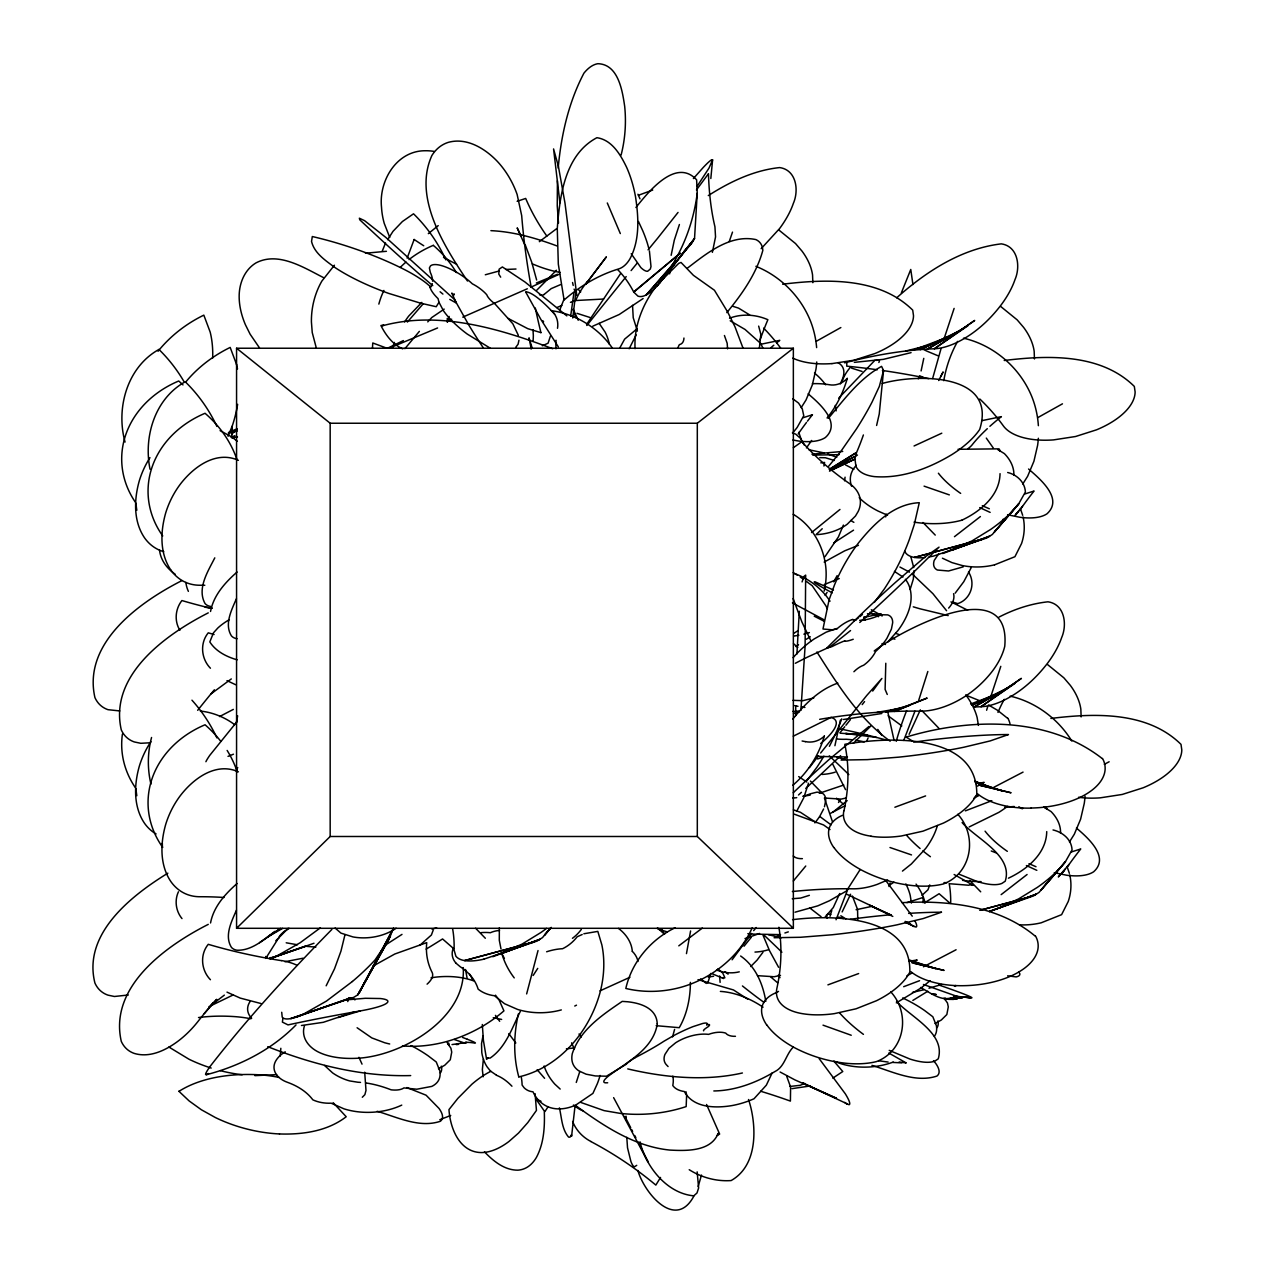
<?xml version="1.0" encoding="UTF-8"?>
<svg xmlns="http://www.w3.org/2000/svg" width="1274" height="1274" viewBox="0 0 1274 1274"><rect width="100%" height="100%" fill="white"/><g stroke="black" fill="none" stroke-linecap="round" stroke-linejoin="round"><path stroke-width="1.5" d="M499.344 927.822L499.297 940.292L501.001 948.971M795.677 715.606L795.74 705.748M632.541 305.314L633.226 317.736L637.398 331.097M678.532 258.288L691.432 243.637L694.537 238.493L697.244 193.091L696.623 179.825C675.984 157.419 648.657 191.594 635.917 207.487M846.844 362.947L846.732 366.164A605.07 400.944 25.6 0 1 877.308 369.763M690.397 982.381C690.365 998.004 687.084 1014.231 679.249 1027.688L656.174 1025.681M1000.042 473.657C999.692 495.777 980.216 511.559 961.743 520.254M1046.734 831.604C1046.368 853.723 1026.892 869.505 1008.419 878.2M955.564 985.471L955.532 986.299A79.275 4.188 45.5 0 1 954.29 985.917M1022.528 807.827L1022.496 808.672A79.275 4.188 45.5 0 1 1018.85 806.681M796.919 653.992L799.308 611.233M557.423 180.781L557.248 205.878L558.506 223.109M913.92 570.816L913.315 579.144L910.13 589.464M945.467 998.115L945.356 999.819L944.114 998.131L947.474 1003.004L948.286 1006.89L946.837 1014.534L941.295 1020.028L935.02 1023.516M657.32 1023.643C653.562 1049.139 627.079 1061.943 608.446 1076.068A62.187 7.517 -25.9 0 0 605.468 1082.82L607.682 1082.789M885.796 663.26L885.111 689.409L887.261 694.457M280.2 1056.098L280.837 1048.295M575.084 1105.529L571.596 1136.233L571.485 1134.752L569.972 1137.204L568.602 1137.125C561.754 1129.226 561.754 1117.696 559.397 1107.886M800.916 710.335L805.104 646.141L805.662 575.115L803.974 576.437L802.063 581.931M710.828 178.503L712.596 159.871L711.736 159.791A79.832 5.128 -52.7 0 0 703.232 167.483L693.375 178.567M483.372 1059.204L482.352 1069.634L483.149 1076.785M575.975 290.838L573.173 314.694A50.164 0.924 -82 0 1 572.743 317.99M828.323 418.382C844.168 399.463 859.52 378.426 881.576 366.371L883.551 370.543L879.251 413.986L876.608 425.468M558.171 168.104C561.165 135.315 568.523 102.446 583.938 73.144A80.358 32.63 -86.2 0 1 597.952 63.7C618.304 64.321 622.365 90.55 624.69 106.411C626.346 122.67 625.184 139.232 621.091 155.062M883.551 370.543L879.331 386.42L872.133 401.931A64.608 11.1 -57.2 0 1 856.494 428.86L841.079 451.092L828.641 466.252M697.244 193.091C692.849 228.237 678.055 262.954 654.024 289.15A71.296 21.913 -67.4 0 1 637.908 296.109L633.704 292.049L679.95 253.383M712.596 159.871L708.997 168.088L696.974 186.498M857.784 920.019L857.561 909.429L852.386 896.004M281.713 1012.273L282.207 1017.082A68.971 15.75 -39.5 0 0 286.363 1018.945A78.017 17.82 -39.5 0 0 302.718 1014.55L326.462 1001.077L352.42 981.474M570.641 316.27L573.889 293.004M844.566 480.824L845.076 477.177M840.378 720.129L834.916 745.704M923.777 358.36L921.102 370.941M671.143 255.31L674.312 240.133L679.408 224.511M690.588 930.96L686.463 953.621M823.928 466.013L824.596 462.446L820.822 462.844M885.701 516.91L886.258 514.059M151.558 737.487C147.497 752.663 147.306 768.859 150.953 784.147M347.77 1001.571L348.55 997.908M538.026 950.547L526.64 993.911M518.964 340.19L518.072 344.235L515.731 347.372M932.632 378.489L941.008 348.742M344.967 934.734L340.954 951.152L334.505 968.845L326.16 985.805M759.352 348.312L760.833 334.329L758.667 326.112M210.544 611.472C213.538 595.34 225.132 582.505 237.091 572.026M210.544 922.965C213.538 906.833 225.132 893.998 237.091 883.519M483.005 1035.762L481.524 1043.677L481.795 1052.627A23.824 14.81 77.6 0 0 487.018 1066.752L490.458 1071.052L496.446 1075.176M579.813 1071.482L576.262 1082.438M672.529 1036.94L674.599 1029.392M896.243 741.341L896.992 738.665A34.764 3.249 -70.3 0 1 904.19 716.975L906.61 710.605M393.507 928.236L357.867 994.771L390.497 935.928L359.204 992.749L393.507 928.236L388.506 940.085L357.867 994.771L353.933 997.239L290.743 1018.595L351.369 997.685L296.237 1017.114M843.388 525.079L838.403 536.927L824.915 556.786M927.838 671.494L918.57 700.748M889.061 886.545L890.08 883.025M407.139 258.16L414.146 239.48M698.152 1186.572L701.496 1175.042M824.469 806.729L825.727 800.375A28.856 13.441 -44.8 0 0 820.679 792.524L816.968 792.141L810.184 793.845A65.277 30.401 -44.8 0 1 803.241 796.298M712.373 252.363L715.542 236.884L714.937 226.788A380.002 156.511 -65.9 0 1 708.471 173.71L696.448 189.937M986.617 710.239L987.684 706.688M707.739 983.194L710.733 973.432M944.257 338.136L954.115 308.404M990.949 696.082L1000.791 666.35M808.48 783.207L803.751 797.811L796.76 811.14M178.44 891.784C174.347 900.495 175.876 911.213 181.991 918.586M729.269 241.487L732.502 232.107M824.358 736.022C818.848 755.036 807.875 772.538 792.731 785.341M772.171 1072.899L766.343 1085.161L754.017 1098.761A55.132 30.305 -20.7 0 1 731.929 1105.593C715.638 1108.316 693.311 1108.109 684.345 1091.531A30.56 16.785 -20.7 0 1 672.783 1085.496A67.315 36.994 -20.7 0 0 672.847 1076.164M839.741 893.504L833.292 907.534L825.074 917.121M447.19 321.94L449.133 316.43M847.974 888.822L836.047 919.764M914.939 711.179L903.744 740.433M901.355 292.893L910.767 269.467L912.932 284.548M629.149 348.757L636.188 334.887M433.208 930.131L431.392 935.02L419.656 945.451M929.781 884.92L927.966 889.793L922.01 895.319M392.456 347.611L394.43 342.419M430.102 287.494A27.725 9.666 33.6 0 0 438.065 298.626L438.973 302.272L436.234 306.716L420.484 303.148L388.459 293.323A98.544 28.331 18.3 0 1 334.234 267.03C325.204 260.246 314.36 253.144 311.541 241.471L312.305 236.534A126.811 36.452 18.3 0 1 403.699 269.18A80.835 23.235 18.3 0 1 426.71 283.481L430.803 286.984M382.2 251.281L385.528 243.031M920.338 709.857L909.11 734.302M850.586 894.237L842.146 911.929M866.798 741.022L868.088 737.949M840.299 383.952L842.815 378.219A98.624 30.64 -29.9 0 0 837.862 362.644M236.231 770.945L237.728 767.537M918.267 378.824L919.669 375.687M823.625 808.974L819.962 815.949A30.958 14.412 -44.8 0 1 814.819 822.845M236.423 598.716C231.613 609.896 224.144 624.164 231.39 635.822A70.404 24.142 -49.5 0 0 237.06 638.736M236.423 910.209C231.613 921.389 224.144 935.657 231.39 947.315A70.404 24.142 -49.5 0 0 237.06 950.229C254.131 950.802 266.903 935.896 280.774 928.555M520.397 1011.269C512.164 1027.704 505.921 1047.339 490.092 1058.105L487.05 1057.834L488.069 1058.009L486.588 1059.363L483.403 1040.364L482.32 1024.503M619.69 348.152L624.61 339.155L636.889 328.947M228.062 436.265L232.314 425.803A118.275 80.501 -53.7 0 0 237.633 404.304M575.848 299.963L578.093 295.297A60.929 39.335 -38 0 1 587.203 281.793M752.154 927.902C739.016 957.108 711.736 978.559 681.192 987.207A109.914 102.016 -32.4 0 1 625.821 988.465C631.761 962.013 650.839 939.448 675.109 927.759M940.658 376.69L943.126 371.944L938.667 380.528M282.892 1018.452L282.398 1022.114L288.035 1024.901A348.136 52.584 -7.4 0 1 360.351 1010.903A39.367 5.94 -7.4 0 0 387.153 1002.765A46.023 6.943 -7.4 0 0 380.321 998.529L365.32 998.29L345.827 999.915M971.314 567.456L963.781 581.708L955.166 593.174M214.796 557.853C208.012 571.278 196.753 588.556 205.034 603.542A70.404 24.142 -49.5 0 0 210.72 606.456M277.191 940.212L265.725 958.414M586.55 324.504L620.613 273.544M533.169 975.454L537.739 968.383M660.537 1177.447L655.839 1185.091A352.054 330.587 19.8 0 0 590.849 1141.536M388.506 940.085L375.034 959.959A66.598 15.208 -39.5 0 1 352.42 981.474M801.187 407.664L806.028 399.972L812.318 384.955L815.981 369.142A93.528 91.839 -87.4 0 0 816.745 361.975M1022.783 483.961L1027.64 476.269L1033.931 461.236L1037.593 445.422A93.528 91.839 -87.4 0 0 1038.358 438.256M1069.475 841.907L1074.316 834.215L1080.607 819.182L1084.27 803.368A93.528 91.839 -87.4 0 0 1085.034 796.202M387.662 239.687L392.997 231.342L402.409 221.517L413.524 213.809A120.95 95.263 57 0 1 445.852 259.896M544.906 1111.597L548.123 1106.676M656.97 285.28C643.115 303.212 633.751 325.746 635.073 348.646M838.515 802.493L840.378 799.69M938.556 553.951L934.192 560.496A47.775 16.769 -31.3 0 0 937.409 570.035L948.541 570.991L963.224 566.85M806.426 447.907L811.649 440.454M693.868 1196.095C675.347 1230.827 644.182 1192.783 637.86 1170.456M809.42 767.633L818.513 755.753M678.039 212.424L657.591 238.286A576.167 36.994 -52.7 0 0 648.052 249.863M872.706 691.049L881.895 678.437L866.766 695.461L820.647 752.998M751.564 933.396L732.104 959.784M862.211 704.602L864.552 701.576M407.377 322.067L423.095 303.913M659.582 283.194L694.537 238.493L656.779 286.379L692.976 241.073L683.899 251.535M753.682 930.641L756.135 927.52M726.801 312.64C742.041 294.087 756.374 273.862 762.823 250.421A78.797 29.127 -40.1 0 0 755.832 239.576C730.018 234.034 706.513 253.526 687.291 268.241M404.893 348.678L419.369 331.367M874.33 602.379L884.045 589.384A118.195 56.725 -62.1 0 0 909.397 539.348L914.286 524.506L919.287 502.704C893.504 503.899 873.757 523.948 858.533 542.867A92.381 44.335 -62.1 0 0 834.502 584.925L829.056 599.943L822.988 629.022L832.081 629.802L837.05 628.974M845.92 725.272L850.459 719.555M807.366 780.007L817.08 767.028A118.195 56.725 -62.1 0 0 823.88 756.167M840.044 732.63L844.742 726.737M751.198 937.393L744.016 946.232M793.352 881.003L805.757 866.017M1017.576 512.642L1015.33 515.078L1022.481 506.399M1069.157 864.345L1058.312 876.942L1061.815 873.168M827.065 417.952C836.588 406.374 843.197 392.615 847.353 378.267A19.874 17.342 -52.1 0 1 829.501 384.764A95.821 83.67 -52.1 0 0 812.382 383.697M792.81 719.046C804.881 704.092 819.278 689.505 837.83 683.119M237.346 721.195L209.812 755.291A79.736 4.889 -48.4 0 0 205.91 761.709M551.26 927.376L542.437 937.648L537.023 941.072L483.786 959.195M1015.33 515.078L1018.77 511.081M860.125 869.601L846.414 891.036L829.485 900.734L817.749 905.862L795.056 912.2M793.176 1047.228C785.899 1054.394 784.704 1066.784 774.958 1071.53C756.453 1082.597 735.608 1090.671 713.822 1090.958M1065.446 869.027L1062.006 873.024L1064.252 870.588M158.072 351.242C170.382 335.97 186.211 323.707 203.824 315.14L210.178 332.084A118.275 80.501 -53.7 0 1 212.662 358.058M185.622 382.152C197.661 367.438 213.14 355.749 230.18 347.42L236.534 364.364M550.909 927.711L544.492 935.164L550.83 927.854M676.112 260.517L646.268 294.915L675.953 261.218M288.147 928.348L277.127 939.464M1013.419 510.062L994.373 532.006L1018.786 503.692L1025.379 492.019C1024.949 482.161 1016.891 474.692 1007.67 472.495M1060.095 868.008L1041.065 889.953L1065.462 861.638L1072.055 849.965C1071.657 839.486 1062.659 832.161 1053.025 829.947M204.302 1013.563L216.723 999.326L211.006 1005.361L224.351 995.121M636.729 1165.328L634.484 1166.793A64.767 9.316 87.8 0 1 630.885 1161.394L627.525 1147.81L626.792 1137.332M838.69 398.141L874.919 360.271M659.454 282.525L678.755 263.336L681.033 262.46L693.422 275.327L714.427 290.249L727.629 311.939L734.971 326.733L742.885 347.786M427.761 321.876L431.79 317.513L444.196 309.104M334.425 265.215L321.892 281.044A65.117 51.677 -82.9 0 0 311.413 321.86L312.241 332.546L316.255 347.786M362.31 1097.264L364.874 1094.653L365.988 1090.433L364.698 1072.214M296.046 1024.901C271.776 1049.696 239.878 1065.972 206.499 1074.683L205.64 1074.587A79.736 4.889 -48.4 0 1 209.812 1066.784C247.395 1018.404 288.943 973.097 331.877 929.431M870.747 726.116L853.389 743.283M887.532 642.239L897.995 630.487A66.455 38.634 -36.8 0 0 910.066 606.01C912.168 596.933 911.356 586.773 905.368 579.272M236.566 928.3L330.173 836.492L697.308 836.492L793.352 928.3L793.352 348.232L236.566 348.232L236.566 928.3L793.352 928.3M428.319 233.652L438.224 225.625M761.151 248.685L779.608 228.524A65.786 31.659 -44.8 0 0 793.352 203.378C799.069 190.367 796.473 169.983 779.688 167.579C753.858 170.238 729.954 181.8 708.296 195.591M896.705 297.798C926.102 271.569 961.376 248.605 1001.3 243.86C1018.085 246.264 1020.681 266.664 1014.964 279.675A65.786 31.659 -44.8 0 1 1001.221 304.805C989.102 320.745 973.766 334.632 955.5 343.12A68.844 33.14 -44.8 0 1 934.304 348.773A629.229 302.846 -44.8 0 0 844.598 362.851M231.629 434.259L237.107 429.179M954.465 536.688L980.407 516.559M1001.141 894.635L1027.083 874.505M421.805 302.4L408.667 316.111A65.595 45.657 -64.8 0 0 404.591 321.972M798.511 794.992L801.442 792.332M832.655 812.366L847.162 800.629M859.775 622.46L869.871 613.351A120.425 6.609 -43.5 0 0 916.914 569L939.034 547.151L924.144 557.646L895.574 582.282A93.91 5.16 -43.5 0 0 860.237 615.103L826.683 648.148L831.811 646.666A28.617 2.452 -28.7 0 1 844.71 640.886M811.554 532.548L839.964 509.457M850.554 630.55L830.345 646.682L808.273 656.731A53.986 4.618 -28.7 0 0 795.358 663.276M678.787 945.849L702.308 928.093M539.332 241.678L556.738 228.619M820.695 743.538L823.338 741.293A140.984 25.814 -25 0 0 831.094 717.405L793.304 736.165M859.759 616.743L862.466 614.466M633.704 292.049L680.348 253.176M750.689 966.552L757.218 959.959A345.206 305.537 51.8 0 1 762.951 952.315M320.379 927.822L300.107 942.776L276.378 956.233A78.017 17.82 -39.5 0 1 269.881 958.796L313.993 943.254M275.805 940.722L278.767 938.349A31.388 6.227 -27.2 0 1 284.15 931.485M930.1 980.757L921.006 988.003L896.323 1002.877M236.566 348.232L330.173 423.239L697.308 423.239L793.352 348.232M643.115 298.53L619.228 314.503L592.776 326.176M211.006 693.868L231.295 678.931M902.454 871.097L911.42 863.915L925.72 848.404A66.455 38.634 -36.8 0 0 937.393 825.504M874.203 650.982C900.718 630.63 1011.349 571.357 1004.756 646.284A66.455 38.634 -36.8 0 1 992.669 670.761C980.343 686.925 963.542 699.745 944.384 706.688A67.777 39.398 -36.8 0 1 919.828 711.163A619.228 359.985 -36.8 0 0 819.66 719.316M854.313 620.804L858.405 617.89M793.368 447.7L801.903 441.696A365.144 252.921 -6.9 0 0 849.678 483.69A40.434 28.012 -6.9 0 1 858.214 511.4L855.491 516.002L847.274 524.187A43.22 29.939 -6.9 0 1 816.284 534.65M868.932 726.483L828.61 759.925A93.91 5.16 -43.5 0 0 793.272 792.731M158.884 349.474C127.034 367.215 115.727 408.365 125.059 442.078M544.046 294.501L551.196 288.625L560.656 284.564M824.167 562.073L844.694 550.83L858.437 545.304M373.027 966.09L394.813 954.003L426.742 942.617A385.114 140.108 -15.4 0 0 432.045 972.269A41.771 15.192 -15.4 0 1 427.093 984.149M259.514 942.664L267.365 937.107A558.538 191.546 -49.5 0 1 274.738 931.405M832.814 1078.122L842.783 1071.53L833.849 1061.099L840.569 1063.599A56.327 36.771 -2.7 0 0 893.281 1062.038M280.551 928.475L267.365 937.107L282.589 928.396M833.61 543.011L853.548 530.159M383.713 946.168L401.995 934.383M956.217 333.119L974.706 320.427L934.304 348.773L968.049 325.65L927.281 349.108L960.66 330.332L920.162 349.602L949.783 336.527M1002.893 691.065L1021.398 678.373L980.98 706.72A629.229 302.846 -44.8 0 0 973.957 707.07L1014.725 683.597L980.98 706.72A68.844 33.14 -44.8 0 0 1002.176 701.082C1020.442 692.578 1035.778 678.692 1047.897 662.751A65.786 31.659 -44.8 0 0 1061.64 637.621C1067.357 624.61 1064.761 604.21 1047.976 601.806C1030.857 603.653 1014.279 609.195 999.007 617.094M927.806 991.236L912.837 1000.44M829.438 469.453L856.144 452.732L829.31 469.246M793.782 633.337L798.32 630.487M830.664 813.258L845.379 805.566M206.499 1074.683L208.49 1073.504M816.22 341.321L840.856 327.545M1037.816 417.601L1062.468 403.826M167.85 873.168C130.999 895.829 82.539 933.985 94.913 983.002A78.558 40.657 -50 0 0 108.019 995.153L114.405 996.491L128.308 994.994M973.957 707.054L1007.336 688.279L972.126 705.032M914.063 445.98L941.789 433.192M973.798 798.272L978.687 795.549M906.833 975.916L911.722 973.177M438.447 1068.727L444.722 1065.255L450.279 1059.745L451.729 1052.101L450.916 1048.215L447.54 1043.358L448.782 1045.03L448.91 1043.342L447.158 1042.514M829.836 470.154L857.482 455.041M830.218 469.565L854.137 456.745M993.768 787.348L1023.054 772.108M923.443 966.791L956.089 949.751M1104.303 764.32L1109.144 761.772M219.574 716.561L233.333 709.395M233.333 994.867L208.904 1006.683M387.328 348.312L403.396 340.572M574.749 1006.03L576.485 1005.17M638.513 195.24L652.718 190.049M559.652 274.037L530.86 287.191M829.485 471.157L854.663 459.197M831.635 469.979L854.727 459.15M887.675 879.968L877.42 884.315A67.777 39.398 -36.8 0 1 852.879 888.806A619.228 359.985 -36.8 0 0 792.38 891.529M599.958 990.885L629.961 977.254M542.326 345.795L548.107 343.184A539.125 187.979 -50 0 1 550.432 336.065M582.186 934.511L577.186 936.772A28.776 19.428 -45.2 0 1 562.582 948.716A66.566 44.94 -45.2 0 0 546.626 951.774M991.825 800.693L965.374 810.853M527.325 288.768L462.765 317.146M843.77 785.023L819.293 793.272M972.078 705.239L999.947 692.945L970.629 704.028M181.927 580.594C139.439 602.172 82.523 642.956 94.913 697.547A78.558 40.657 -50 0 0 108.019 709.682L119.772 710.94M208.267 612.874C165.795 634.452 108.863 675.236 121.269 729.827A78.558 40.657 -50 0 0 134.375 741.962L140.761 743.299L150.571 742.758M208.267 924.367C165.795 945.945 108.863 986.729 121.269 1041.32A78.558 40.657 -50 0 0 134.375 1053.455C149.806 1058.009 165.477 1050.429 177.691 1041.431A59.352 30.719 -50 0 0 197.693 1021.828A537.039 277.923 -50 0 1 213.252 1002.638M446.76 321.335L451.681 319.201M975.199 796.664L978.448 795.247M952.219 550.161L989.611 536.195L942.696 553.553L971.839 541.004L990.646 529.443A67.745 24.031 -30.6 0 0 1018.786 503.692L992.319 534.475L986.904 537.915L933.667 556.037A67.984 24.11 -30.6 0 1 929.272 556.913M502.322 953.334L539.73 939.352L492.799 956.71L521.958 944.161L540.765 932.6A67.745 24.031 -30.6 0 0 546.53 928.396M998.896 908.107L1018.515 898.95L1037.339 887.389A67.745 24.031 -30.6 0 0 1065.462 861.638L1039.011 892.421L1033.58 895.861L989.372 911.499L1036.303 894.141L989.372 911.499M894.874 807.238L925.609 795.916M827.909 984.866L858.644 973.559M437.587 327.959L390.401 347.691M556.834 307.56L561.834 305.457M536.338 283.003L557.534 274.26M969.196 826.937L998.864 812.35A68.398 30.226 -24.8 0 0 1007.447 806.426M804.786 1083.457L800.152 1085.321L789.721 1086.467M824.262 584.543L839.232 578.571M228.014 756.358L233.445 754.208M919.573 980.693L903.68 986.697M941.502 912.2L923.252 918.538L896.896 924.86A99.468 13.616 -7.6 0 1 831.938 934.782L800.406 937.282L774.13 937.728L780.5 934.622L753.587 934.129A56.008 9.714 7 0 1 747.854 933.651M439.801 1119.703L450.725 1115.483M912.964 350.239L949.608 336.384M906.913 902.613L923.316 897.39A385.114 140.108 -15.4 0 0 923.013 902.645M729.524 318.229C741.834 313.484 755.864 314.455 767.872 319.694A320.093 235.419 -84.5 0 0 760.084 339.824M813.799 697.945L802.923 700.668L793.001 700.35M570.449 302.336L575.657 300.521L603.589 299.04M354.076 1012.002L323.325 1022.305L301.46 1025.506M817.605 758.986L820.504 757.966A25.48 1.083 -20 0 0 823.498 756.915M269.897 958.382L306.652 945.706M269.961 958.398L307.145 945.849M517.133 201.308L525.684 198.441A341.336 234.543 1.8 0 0 546.849 236.088M893.138 710.653L900.463 708.28L876.99 712.373M902.295 707.691L927.154 698.056L894.348 711.449L909.636 705.318L885.701 711.832L900.463 708.28M784.895 932.982L788.319 931.883M803.114 417.713L812.462 414.735A371.323 130.394 -31.3 0 0 807.445 421.184M1024.726 494.009L1034.058 491.016A371.323 130.394 -31.3 0 0 1019.821 510.205M994.548 564.844L1014.932 556.706L1021.557 543.52A52.027 48.762 -34 0 0 1023.102 517.021M1071.402 851.956L1080.75 848.962A371.323 130.394 -31.3 0 0 1067.373 866.877M809.372 895.335L800.725 898.059L792.269 898.727M742.408 1072.979C705.063 1081.451 664.821 1077.629 627.748 1068.902M518.868 1076.896C560.13 1067.246 590.579 1030.348 600.627 990.296A91.585 68.493 -66.5 0 0 601.854 944.894L597.824 931.39L583.858 933.762M911.069 352.643L883.312 359.364L854.344 362.357M485.298 274.77L499.376 270.932M338.088 1017.544L360.351 1010.903M928.985 988.226L941.534 984.499M530.35 942.935L533.679 942.012L464.612 960.58L528.471 943.445M970.135 542.453L914.493 557.423L931.405 552.884M973.973 541.418L983.576 538.838L935.164 551.881M980.359 910.209L1030.252 896.785M979.961 910.321L1026.908 897.724M810.503 1085.926L792.03 1088.649M905.671 351.035L927.934 345.445M431.966 929.08L436.695 927.918M881.847 713.488L843.34 719.507M912.423 992.398L923.602 989.818M760.084 344.41L779.768 340.349A379.254 96.06 -16.6 0 0 776.742 342.786M981.681 420.691L1001.38 416.646A379.254 96.06 -16.6 0 0 989.898 426.296M505.889 269.467L515.986 269.021M882.213 383.49C916.117 373.76 997.845 372.645 979.674 429.497A68.398 30.226 -24.8 0 1 952.188 454.404C929.033 468.402 902.072 478.69 874.633 476.635A66.551 29.398 -24.8 0 1 855.937 466.38L854.886 458.433L856.638 452.334A571.166 252.395 -24.8 0 0 863.39 434.96M452.031 1044.569L466.204 1042.498L460.885 1043.263M957.745 997.829L963.383 997.208L948.604 999.342L952.92 999.389L962.778 997.271L946.455 999.071L953.987 998.243M845.872 798.081L841.079 799.101L824.421 798.018L832.527 821.937M856.096 909.732L872.244 906.276M780.5 975.39L774.13 976.744L757.457 975.661M863.899 617.428L881.098 613.702A18.903 4.204 0 0 1 867.498 613.686M810.232 795.072L806.617 795.724A73.828 36.755 -16.5 0 1 803.018 796.186M792.539 919.669C832.384 914.748 911.308 915.003 909.827 972.126A69.401 34.557 -16.5 0 1 876.464 1000.727L856.032 1008.801L834.327 1013.642A73.828 36.755 -16.5 0 1 804.005 1013.913A64.863 32.296 -16.5 0 1 776.853 988.497A574.096 285.87 -16.5 0 0 778.876 927.249M365.463 253.223L386.436 251.297M976.043 783.59L984.165 782.379A372.852 76.504 -16.1 0 0 977.429 786.138M909.079 961.233L917.2 960.007A372.852 76.504 -16.1 0 0 913.124 962.268M461.268 1043.231L466.825 1042.419M708.137 976.951L713.583 976.282M276.633 1074.635L254.911 1075.638M782.618 284.213C826.237 278.895 879.076 276.936 912.71 310.139L913.506 315.649A70.054 34.844 -12.2 0 1 874.888 353.551L853.946 360.224L831.938 363.616M1004.231 360.494C1047.849 355.175 1100.688 353.232 1134.322 386.42L1135.118 391.93A70.054 34.844 -12.2 0 1 1096.5 429.832L1075.559 436.504L1053.55 439.896A65.388 32.519 -12.2 0 1 1003.323 425.85A588.094 292.51 -12.2 0 0 979.786 398.985M1050.907 718.44C1094.525 713.122 1147.364 711.179 1180.998 744.366L1181.794 749.876A70.054 34.844 -12.2 0 1 1143.176 787.778L1122.235 794.45L1100.226 797.842A65.388 32.519 -12.2 0 1 1078.584 797.269M456.347 1044.616L458.513 1044.377M946.455 999.071L954.306 998.227M958.239 997.797L964.115 997.176L958.175 997.653M952.92 999.389L957.236 998.927M814.293 453.974L842.719 451.426M920.529 987.493C930.291 992.637 940.371 1001.221 952.235 998.147M958.048 449.292L999.055 448.846L1000.313 451.028L998.099 449.738L1004.39 453.624A48.396 33.618 7.7 0 1 1013.881 475.282M1004.724 807.238L1014.247 806.49M944.305 998.784L951.821 998.195M957.459 997.765L964.975 997.176M902.103 902.677C947.983 900.161 998.8 905.639 1035.284 936.183M1043.82 806.888L1045.731 806.792L1047.005 808.974L1044.776 807.684L1051.066 811.57A48.396 33.618 7.7 0 1 1060.557 833.228M270.088 957.698L273.607 957.522M812.701 455.105L833.228 454.77A101.187 5.606 -2.3 0 0 839.136 454.627M279.484 1133.956C302.655 1134.736 327.37 1131.248 346.209 1116.741L333.119 1102.631M410.69 1075.574C361.306 1076.896 313.229 1064.618 267.763 1046.687M819.803 457.637L825.425 457.748L834.311 460.471M968.766 885.239L950.388 883.79M901.801 1062.882L892.74 1062.42M490.904 230.658C513.693 231.677 535.908 238.111 557.184 246.009M720.367 991.395C735.544 992.366 750.561 998.768 763.062 1007.161M840.187 733.203L867.068 735.018L845.602 733.474L876.56 737.439M306.795 946.407L315.872 947.076M953.764 996.125L969.514 997.606M953.478 996.141L970.931 997.813A381.754 14.747 18.6 0 0 961.472 997.956L923.459 984.484M1007.638 975.82L1016.142 976.903A60.372 10.335 15.8 0 0 1019.805 973.718L1018.977 972.078M200.352 711.051C212.71 712.341 224.765 717.246 234.687 724.667M878.726 1060.796L888.121 1062.054M286.204 942.792L297.431 944.767M792.89 440.008L798.384 440.995A75.851 30.831 28.4 0 0 825.409 437.492C841.764 422.888 819.389 403.396 808.146 393.825M836.891 757.361L844.805 759.193M768.413 934.702L781.217 937.791M948.19 615.597L920.306 608.876A68.286 11.705 15.8 0 1 913.251 606.822M493.261 1017.719L501.653 1019.439M577.011 313.324L590.021 317.497M808.958 449.77L824.007 452.907M260.915 1003.514L240.197 998.083L226.995 992.128M905.209 922.376L915.926 927.058A79.657 7.803 49 0 0 914.828 920.672M836.477 1098.268L802.827 1083.011L848.962 1104.701A79.657 7.803 49 0 0 845.299 1093.793L819.246 1058.742M862.084 371.451L851.621 368.154M978.623 784.975L1011.078 792.794L980.216 785.453M911.658 962.618L944.114 970.422L913.251 963.096M1007.591 514.76L1019.996 517.292A75.851 30.831 28.4 0 0 1047.021 513.788C1063.758 498.58 1039.887 478.897 1028.564 469.007M1054.267 872.706L1066.672 875.238A75.851 30.831 28.4 0 0 1093.697 871.735C1110.052 857.131 1087.678 837.639 1076.434 828.068M698.009 979.642L733.474 989.946L747.631 999.119M794.259 814.166L823.609 824.979L830.027 829.533M827.702 453.958L836.779 457.255M716.514 970.135L722.82 971.966A41.166 36.436 51.8 0 0 739.27 971.839M924.08 486.142L949.337 494.885M889.985 847.513L911.515 854.918M823.02 1025.156L851.239 1035.252M963.51 338.183C994.341 345.286 1020.649 368.25 1032.227 397.663A93.528 91.839 -87.4 0 1 1038.374 425.675M1010.186 696.13C1035.714 702.054 1058.153 718.775 1071.816 741.054M658.005 929.112L667.337 931.883M540.956 332.641L527.786 328.676L507.96 318.341M952.841 602.108L957.793 603.637C970.82 599.194 975.98 583.444 968.495 571.994M977.269 782.3L992.478 787.842M994.166 788.367L1002.638 790.995L974.913 781.886M918.729 963.383L935.689 968.638L909.795 960.134M237.139 659.836C226.549 656.779 215.927 651.46 209.812 641.937L213.491 632.796L217.806 628.034A70.341 26.324 -12.5 0 1 229.32 619.642M733.139 306.397L738.554 308.117L749.669 314.901M238.381 460.328C215.991 450.311 193.584 466.921 180.398 484.072A65.595 45.657 -64.8 0 0 165.747 512.769C160.365 531.465 159.537 553.537 170.955 570.211M238.381 771.821C215.991 761.804 193.584 778.414 180.398 795.565A65.595 45.657 -64.8 0 0 165.747 824.262C160.365 842.958 159.537 865.03 170.955 881.704A69.226 48.189 -64.8 0 0 199.97 896.737A625.2 435.198 -64.8 0 1 224.033 897.485M966.95 695.572L982.047 701.687M387.089 348.296L372.772 342.977L372.454 348.2M454.229 1039.488L464.914 1043.167A381.754 14.747 18.6 0 1 474.358 1043.024A41.039 1.593 18.6 0 0 467.351 1039.265M895.558 633.321L898.982 634.516M793.431 809.85L800.438 812.302L816.124 822.558M406.852 1087.55L426.073 1095.194L439.036 1108.46A111.204 23.728 25.4 0 1 440.31 1121.295C419.449 1128.334 397.185 1117.171 377.2 1111.294M871.942 1065.382C892.485 1071.577 915.353 1083.171 936.884 1076.084A111.204 23.728 25.4 0 0 935.61 1063.249L933.476 1060.732M792.396 432.873L795.709 434.131L800.773 438.622L804.165 444.96M991.252 850.984L996.013 852.832M794.61 573.571C808.926 578.762 821.682 588.365 830.027 601.201M552.661 348.726C499.344 328.549 438.829 310.394 382.343 325.81L383.697 325.061L380.894 325.523C385.783 335.11 392.583 344.394 402.711 348.869M950.961 601.885L967.651 610.182M235.626 684.711L226.995 680.635M989.325 508.772L982.302 505.714M1036.001 866.718L1028.994 863.661M712.644 973.973L723.536 978.496L722.199 977.715L724.874 977.811L722.788 973.113L717.883 968.893M938.062 355.796L928.826 351.942A20.288 4.363 12.6 0 1 922.201 348.28M845.395 464.819L853.867 469.262M974.785 781.01L985.694 785.74M541.02 1101.277L535.988 1099.064L544.285 1111.008C544.858 1126.757 543.998 1143.288 536.386 1157.461A113.545 47.791 71.2 0 1 517.77 1170.169C504.313 1170.201 493.325 1161.028 484.47 1151.839M887.532 515.237L878.168 511.097A70.181 37.472 8.1 0 1 859.233 497.64M959.418 874.346L976.951 881.433A77.045 24.588 34.9 0 0 1001.969 883.376L1005.218 881.21C1013.578 855.475 975.98 838.658 962.109 822.574M890.685 915.035L847.035 894.364M910.528 923.841L905.113 921.436L914.063 926.628M836.349 1098.268L794.865 1079.874L780.086 1072.007M979.722 507.609L990.153 512.387M1026.398 865.556L1036.829 870.333M580.801 1102.44L604.115 1110.625L620.135 1113.365A99.818 62.442 -4.1 0 0 686.16 1106.58L686.622 1095.385A86.759 54.272 -4.1 0 0 685.953 1091.707M891.036 915.003L869.776 905.384L892.803 916.42M942.426 558.203L951.933 562.598L962.157 565.513A74.29 69.656 -34 0 0 994.548 564.844M920.592 376.196L923.73 377.677M755.896 266.314C780.675 276.267 800.757 296.571 810.614 321.382A93.528 91.839 -87.4 0 1 816.634 347.595M730.209 320.793L745.051 329.456L760.642 343.407A51.629 28.697 54.2 0 1 762.935 348.328M490.06 348.073L467.287 334.091A53.667 18.696 33.6 0 1 443.4 310.649L438.973 302.272M833.435 590.005L815.185 581.884A97.907 3.281 25.8 0 0 825.839 589.368L832.272 592.872M889.22 1050.365L910.002 1059.076A77.045 24.588 34.9 0 0 935.005 1061.019L938.253 1058.853C945.865 1033.246 910.958 1017.369 896.53 1001.364M869.919 612.205L878.471 616.712M814.229 616.202L824.294 621.314M899.89 567.026L909.493 572.137M792.428 602.873L823.577 619.546M220.099 430.644L232.011 437.062L237.362 441.345M954.13 874.505L973.24 885.334A371.705 70.484 25.9 0 0 969.61 884.793M888.806 1053.041L906.276 1062.978A371.705 70.484 25.9 0 0 899.126 1061.959M894.444 571.421L902.963 577.026M871.305 609.752L877.515 613.24A113.386 3.79 25.8 0 1 882.149 615.995M793.208 514.314C812.637 525.7 824.517 547.549 826.014 569.749A65.452 58.556 -85.5 0 1 824.182 591.12M888.137 715.845L901.817 725.893M988.528 705L997.574 710.335L1007.559 718.281M689.218 1169.707C701.608 1177.574 716.434 1181.571 731.117 1180.568C755.928 1166.618 756.692 1132.777 750.991 1108.173A64.608 37.965 72.7 0 0 748.523 1099.51M323.644 277.684C303.69 267.572 278.353 251.233 256.026 262.874C244.512 269.801 239.114 283.433 239.162 296.444A64.958 42.806 53.3 0 0 245.404 324.711L250.118 334.186L259.45 347.818M793.176 572.615L797.285 575.115M798.687 776.599L806.856 782.077M352.229 998.099L354.984 999.883M800.263 577.058L803.464 579.272M449.786 299.39L456.347 303.069L451.824 293.084A69.035 3.711 56.8 0 0 454.213 293.896M168.901 1047.037L188.95 1059.204A98.958 57.378 14.4 0 0 211.197 1068.058M1000.711 306.493L1017.162 319.854L1023.627 327.402A67.156 44.494 25.6 0 1 1034.169 351.258L1034.456 358.965M779.099 230.212L795.549 243.573L802.015 251.121A67.156 44.494 25.6 0 1 812.557 274.977L812.844 282.685M1047.387 664.439L1063.838 677.8L1070.303 685.348A67.156 44.494 25.6 0 1 1080.846 709.204L1081.132 716.912M809.898 908.028L821.093 916.707M573.427 1105.02L576.549 1107.297A51.884 14.205 56.8 0 0 583.301 1110.912M780.007 977.652L778.43 975.151M575.609 1105.498C603.669 1125.993 634.372 1146.52 669.806 1150.072C686.224 1150.932 710.892 1151.712 718.154 1133.398L717.31 1135.437L719.635 1134.067L706.544 1104.478M792.667 398.698L798.543 403.078L802.27 408.795L803.767 415.738L797.174 427.411A67.745 24.031 -30.6 0 1 792.985 432.491M806.49 581.454L812.239 585.785L825.807 605.707A115.663 15.017 44.2 0 1 827.256 608.813M700.525 978.878L706.322 983.448M844.742 1102.408L847.099 1104.255M1102.233 758.556C1047.515 715.908 969.689 718.01 906.117 737.089A580.944 300.919 -3 0 1 912.773 741.261M440.103 291.794L442.906 294.071M912.343 574.08L932.934 593.7L946.566 610.724M793.527 643.72L797.842 647.319M432.746 285.647L428.94 282.398A120.393 6.083 42.8 0 1 359.762 219.781L359.364 218.204L364.539 220.641L385.799 237.394L454.484 299.501L468.88 325.188A51.454 2.771 56.8 0 0 480.298 343.295L483.403 348.041M335.11 928.045L340.954 933.125L352.994 936.931A43.22 29.939 -6.9 0 0 396.134 928.236M566.834 315.888L525.047 282.048L502.386 266.951L499.105 269.18L498.803 274.149L500.682 277.159M657.48 927.87L664.471 934.288M560.178 1089.063L554.827 1084.142A106.793 66.805 -4.1 0 1 544.125 1065.988M357.102 1027.752L371.801 1037.912L384.525 1042.689A106.459 74.274 -25.4 0 0 389.701 1043.979M178.854 1091.229L189.125 1100.927L201.388 1109.765L215.306 1117.505A98.958 57.378 14.4 0 0 279.484 1133.956M810.391 781.058L822.256 793.288M740.64 956.01C755.625 966.456 762.951 983.974 765.801 1001.38M456.156 963.319L460.201 966.727A61.168 44.017 -3.7 0 1 478.116 989.102A29.413 21.164 -3.7 0 0 494.439 995.742L504.584 1003.737L517.562 1009.422A58.811 42.313 -3.7 0 0 561.324 1009.916M890.16 741.197C858.596 718.44 837.575 684.425 816.921 651.985M935.243 535.096L922.997 522.499M980.709 891.816L969.673 880.445M485.346 938.269L475.616 928.268M537.15 1069.698L544.587 1078.298M324.552 1065.494L332.625 1072.915A25.257 11.148 25.8 0 0 349.697 1080.925L357.994 1082.247A61.646 27.232 25.8 0 1 360.51 1082.406M467.494 281.044C444.546 246.758 412.744 197.422 431.934 155.428A78.574 47.058 63.1 0 1 448.209 142.385C466.603 137.21 484.821 148.357 497.163 161.209A58.54 35.067 63.1 0 1 517.133 194.492L521.687 215.625A557.455 333.884 63.1 0 0 531.099 286.714M950.245 903.425L939.113 893.727A568.937 291.125 -14.9 0 1 924.367 902.884M453.671 948.652L442.556 938.954A568.937 291.125 -14.9 0 1 426.137 949.114M599.146 323.341L605.166 332.164A39.51 30.003 84.6 0 1 609.386 344.267M886.194 881.098L912.248 916.165M515.811 1042.976L508.788 1033.644M612.268 347.977C598.318 327.752 575.689 313.977 551.371 310.665A17.645 15.654 -87.1 0 1 557.502 328.294M495.475 995.169L499.105 1000.01L503.931 1010.871C487.257 1025.411 467.271 1035.794 445.98 1041.734A106.459 74.274 -25.4 0 1 402.441 1045.906M210.433 668.229C201.181 658.817 199.7 643.195 208.267 632.828A349.92 177.245 0.3 0 0 214.096 634.516M210.433 979.722C201.181 970.31 199.7 954.688 208.267 944.321A349.92 177.245 0.3 0 0 281.538 960.66M495.427 1015.362L499.679 1021.302M986.299 438.097L993.386 448.145M877.786 729.397L881.815 735.417M558.315 346.847L540.829 319.344L525.573 291.794A143.882 24.349 58.6 0 1 554.636 314.121M504.393 958.43L502.37 954.704M957.809 814.293C977.636 835.871 971.966 873.168 943.429 883.949A74.163 37.042 17.4 0 1 914.955 885.812C896.705 884.188 878.821 878.98 862.514 870.604A69.258 34.589 17.4 0 1 833.944 847.513M890.844 991.936C910.671 1013.515 905.002 1050.811 876.464 1061.592A74.163 37.042 17.4 0 1 847.99 1063.456C829.74 1061.831 811.856 1056.624 795.565 1048.247A69.258 34.589 17.4 0 1 766.98 1025.14M904.699 551.244L905.782 553.043A67.984 24.11 -30.6 0 0 925.099 557.502M631.203 253.717L640.838 267.556A49.017 11.769 67.4 0 0 647.638 271.266L650.329 269.021L650.998 266.521L649.406 250.851M661.859 929.431L664.471 934.017M845.57 789.657L832.909 764.511M778.605 967.3L769.56 950.77L763.046 935.259M469.756 974.244L472.893 979.977M810.901 640.838L801.903 621.967L793.129 598.541M638.226 1142.221L647.972 1161.729L613.622 1097.647M634.723 1135.5L635.853 1137.666M631.633 1129.544L632.621 1131.439M624.881 1116.374L630.71 1127.745M786.631 1076.084L790.613 1087.056L790.406 1101.102A343.932 198.473 16.3 0 0 760.642 1091.245M638.449 221.469L642.765 230.801A34.844 8.361 67.4 0 1 647.399 243.398L649.007 249.099M620.327 233.572L607.3 202.98M389.748 237.41L384.254 223.428A57.696 42.536 68.6 0 1 381.515 207.2C378.697 180.86 396.612 150.523 425.405 150.746A77.65 57.25 68.6 0 1 434.163 151.415M910.83 556.706L913.729 567.567M521.225 236.391L517.18 227.887L524.633 244.481M179.905 630.28C174.156 621.091 175.271 608.972 181.911 600.548A349.92 177.245 0.3 0 0 211.611 608.399M637.94 194.253L639.994 198.855M358.95 1057.309L362.023 1064.14M578.237 320.252L573.427 309.582A36.962 0.924 67.9 0 0 575.259 315.888L575.912 317.672M864.011 616.934L865.285 620.247M525.254 244.879L531.768 262.333L536.641 280.025M518.359 335.349L512.817 323.755L494.885 303.817A15.495 5.399 33.6 0 1 486.748 294.74A19.301 6.72 33.6 0 0 472.351 283.831A31.532 10.988 33.6 0 0 455.869 271.84L450.693 269.164A34.064 11.864 33.6 0 0 443.225 266.123A28.187 9.826 33.6 0 0 430.485 265.932L429.402 267.938L430.293 272.349A63.78 22.215 33.6 0 1 432.603 281.204M724.428 335.508L727.167 343.247L727.581 348.837M1020.378 508.644L1022.688 515.317M1067.055 866.591L1069.364 873.263M798.766 432.364L801.075 439.02M532.166 348.025L528.981 337.865A17.151 2.007 78.2 0 1 529.697 341.082M639.994 1141.807C645.918 1167.095 667.226 1193.531 693.789 1195.824L696.989 1192.99L698.63 1187.957L697.149 1171.857M887.707 711.577L894.125 740.624M574.112 289.118L576.803 295.504L564.971 202.98L558.41 166.416L553.569 148.931L559.923 202.853M572.552 282.51L573.204 285.456M535.08 1093.618L536.45 1110.418L527.77 1122.617L518.518 1133.064L508.947 1141.488A112.797 54.049 -71 0 1 480.919 1152.572C459.309 1151.951 450.12 1128.031 448.974 1109.59L457.876 1098.363L471.874 1084.238A143.166 68.605 -71 0 1 490.904 1071.291M463.242 967.571C466.475 1017.002 406.231 1053.152 362.628 1057.85A73.781 37.758 -14.9 0 1 317.051 1051.321C309.853 1047.387 303.706 1040.492 303.531 1031.94A62.235 31.85 -14.9 0 1 304.47 1025.697M826.539 914.652L827.16 918.267M978.416 725.4L977.158 717.644A66.503 39.223 36 0 0 965.772 694.808M911.451 903.043L910.193 895.288A66.503 39.223 36 0 0 905.894 883.933M531.131 349.092L530.637 345.955A17.151 2.007 78.2 0 0 530.032 342.722M150.029 469.214C143.389 436.6 154.934 398.587 185.24 381.77A120.95 95.263 57 0 1 216.898 426.392M447.206 318.436L447.524 322.147M719.635 975.964L720.113 982.381M532.962 329.679L533.328 335.349A95.152 71.408 -43.4 0 1 533.058 341.193M669.614 269.547L669.678 273.846M697.308 423.239L697.308 836.492M330.173 423.239L330.173 836.492M456.633 264.212A356.099 343.263 27.2 0 1 443.527 257.38M423.732 245.755A356.099 343.263 27.2 0 1 414.146 239.48M814.484 373.043A71.615 57.489 7.6 0 1 825.711 384.812M835.25 405.45A71.615 57.489 7.6 0 1 836.126 410.897M949.178 883.535A595.356 211.166 -30.6 0 1 950.675 903.33M937.887 1020.936A77.125 21.34 31.2 0 1 936.916 1027.736M938.922 985.025A42.058 1.624 18.6 0 1 953.971 990.328L959.179 992.239A39 1.513 18.6 0 1 963.861 994.023A41.039 1.593 18.6 0 1 970.836 997.781M893.95 882.134A43.22 29.939 -6.9 0 1 888.679 885.51M1069.794 874.967A52.027 48.762 -34 0 1 1068.249 901.466L1061.608 914.652L1041.224 922.79A74.29 69.656 -34 0 1 1019.519 924.813M997.972 712.405A120.441 118.275 -87.4 0 1 1004.294 699.33M934.352 1036.351A61.789 27.28 25.8 0 0 936.342 1025.554L932.839 1016.763L924.653 1010.553A67.267 29.7 25.8 0 0 902.677 997.972M1007.336 851.335A60.881 24.732 28.4 0 1 985.073 831.174M981.091 881.624A72.968 38.953 8.1 0 1 962.571 880.366M1007.861 718.217A71.264 36.914 -3 0 1 1010.011 723.839M822.224 528.726A120.425 6.609 -43.5 0 1 816.411 534.363M836.461 798.225A552.39 86.552 40.9 0 1 843.213 804.005M827.606 913.617A343.932 198.473 16.3 0 1 830.759 914.573M838.642 917.057A343.932 198.473 16.3 0 1 843.34 918.602M831.11 824.851A593.843 58.174 49 0 1 820.058 816.65M835.203 772.171A45.864 36.994 -24.7 0 1 821.953 774.433M838.818 728.648A612.221 361.036 36 0 1 886.067 739.987M824.389 736.053A19.747 18.33 -32.4 0 1 805.518 741.595M802.11 741.006A95.04 88.225 -32.4 0 1 805.502 741.675M829.294 755.896A544.539 173.774 34.9 0 1 848.85 774.592M930.402 856.717A60.181 19.206 34.9 0 1 922.933 850.905M920.099 848.532A60.181 19.206 34.9 0 1 906.674 835.394M799.626 710.956A19.46 3.472 -12.3 0 1 792.826 711.433M799.053 712.023A101.617 18.107 -12.3 0 1 793.511 713.599M1102.551 758.492A71.264 36.914 -3 0 1 1031.08 808.034M1031.064 808.114A64.528 33.427 -3 0 1 977.747 793.973M943.986 882.611A371.705 70.484 25.9 0 1 946.869 882.675M833.769 847.513A63.764 31.85 17.4 0 1 842.385 815.36M802.397 858.66A16.896 9.284 -20.7 0 1 793.256 856.001M847.083 758.571A574.096 285.87 -16.5 0 0 844.821 744.303C886.736 737.057 977.317 731.913 976.792 794.482A69.401 34.557 -16.5 0 1 943.413 823.084L922.981 831.158L901.291 835.999A73.828 36.755 -16.5 0 1 870.97 836.27M847.258 760.371A574.096 285.87 -16.5 0 1 843.977 810.821M871.066 836.174A64.863 32.296 -16.5 0 1 843.818 810.853M853.23 639.261A66.487 5.701 -28.7 0 1 844.805 640.838M795.979 646.603A642.223 357.596 65.8 0 1 798.527 644.708M806.299 639.293A642.223 357.596 65.8 0 1 810.264 636.745M852.274 739.812A19.858 3.44 7 0 0 845.968 739.254A16.275 2.819 7 0 1 836.827 738.984M855.475 740.226A19.858 3.44 7 0 1 864.298 741.898M816.745 756.183A56.008 9.714 7 0 0 820.552 756.485L847.449 756.979L841.095 760.084L867.371 759.638L898.903 757.138A99.468 13.616 -7.6 0 0 963.861 747.233L990.216 740.911L1008.467 734.557A129.184 17.677 -7.6 0 0 917.121 741.659A81.44 11.148 -7.6 0 0 913.665 742.153M852.481 619.546A27.869 12.979 -44.8 0 0 837.639 628.257L826.269 632.111L814.261 638.895A53.11 24.732 -44.8 0 0 793.129 657.655M859.663 620.327A65.277 30.401 -44.8 0 0 877.133 616.266L881.799 614.769L887.644 614.88A28.856 13.441 -44.8 0 1 892.676 622.731L891.418 629.085L886.927 638.306A30.958 14.412 -44.8 0 1 875.556 651.54A19.062 8.886 -44.8 0 1 863.645 665.235A15.463 7.198 -44.8 0 0 853.914 671.732M855.921 620.135A65.277 30.401 -44.8 0 1 852.529 619.451M809.388 632.573A107.764 45.705 15.9 0 1 803.862 634.165M798.878 635.232A107.764 45.705 15.9 0 1 793.591 636.076M837.114 575.657A341.305 279.691 19.4 0 1 833.642 581.82M827.097 592.362A341.305 279.691 19.4 0 1 825.122 595.324M891.816 637.685A635.2 206.484 52.4 0 1 894.889 639.214M804.913 707.436A110.121 100.71 39.9 0 1 801.457 706.927M798.002 706.306A110.121 100.71 39.9 0 1 794.578 705.589M882.038 643.577A95.231 87.094 39.9 0 1 885.446 644.469M922.121 710.828A534.3 28.267 45.5 0 1 938.763 728.155M770.85 977.031A552.39 86.552 40.9 0 1 777.618 982.811M514.234 977.891A103.226 86.425 -15.1 0 1 502.004 954.178M764.145 1002.479A593.843 58.174 49 0 1 742.439 985.949M728.091 974.164A593.843 58.174 49 0 1 725.081 971.632M768.238 949.815A45.864 36.994 -24.7 0 1 754.988 952.076M635.009 1057.723A30.974 3.742 -25.9 0 0 626.298 1064.22L606.44 1076.211L595.308 1075.941L586.072 1074.173L579.001 1070.956A110.87 39.414 -25.3 0 1 572.297 1053.614C580.052 1029.758 602.459 1014.837 622.222 1001.396L627.445 1001.746A139.662 49.638 -25.3 0 1 657.209 1023.691M635.041 1057.723A62.936 7.612 -25.9 0 0 663.85 1041.288L673.5 1035.698A25.177 3.042 -25.9 0 1 693.072 1026.605L702.738 1023.468A35.513 4.3 -25.9 0 1 706.736 1024.806M706.783 1024.774A21.801 2.644 -25.9 0 1 708.185 1026.685A17.613 2.134 -25.9 0 0 703.646 1030.841M581.103 1037.116A46.692 41.946 -21.2 0 1 579.049 1033.962M763.763 934.877A544.539 173.774 34.9 0 1 781.902 952.235M863.438 1034.361A60.181 19.206 34.9 0 1 839.709 1013.037M632.366 951.375A19.906 15.463 28.7 0 1 637.987 961.488M618.463 928.412A32.137 24.954 28.7 0 1 632.302 951.407M581.342 929.383A65.675 50.992 28.7 0 1 572.456 938.301M840.824 915.767A580.944 300.919 -3 0 1 845.809 918.904M1035.587 936.135A71.264 36.914 -3 0 1 964.115 985.678A64.528 33.427 -3 0 1 910.799 971.616M766.821 1025.156A63.764 31.85 17.4 0 1 775.42 993.003A596.025 297.766 17.4 0 0 778.525 991.427M830.027 916.309A34.764 3.249 -70.3 0 1 831.779 910.528M668.07 1066.561A67.315 36.994 -20.7 0 0 666.78 1065.191A28.139 15.463 -20.7 0 1 664.948 1054.426L668.961 1048.311L675.666 1042.753A32.232 17.709 -20.7 0 1 708.567 1034.377A20.066 11.036 -20.7 0 1 725.718 1033.118A16.896 9.284 -20.7 0 0 735.448 1036.303M566.404 1048.836A127.496 79.752 -4.1 0 1 574.717 1047.961M840.617 755.657A120.425 6.609 -43.5 0 1 805.773 788.367M850.156 919.302A129.184 17.677 -7.6 0 1 891.131 914.732M908.617 913.394A129.184 17.677 -7.6 0 1 941.406 912.232M796.744 797.667A65.277 30.401 -44.8 0 1 792.699 797.97M841.748 718.839A118.195 56.725 -62.1 0 1 829.374 746.293M744.987 938.572A61.12 2.612 -20 0 1 750.625 936.629L753.555 935.61A25.48 1.083 -20 0 0 759.575 933.46M251.663 1018.292A27.327 17.852 -2.7 0 1 249.927 1001.778M250.962 1018.786A80.979 46.947 14.4 0 0 235.642 1016.684A131.222 76.074 14.4 0 0 198.521 1017.544M242.203 1074.746A98.958 57.378 14.4 0 1 220.211 1070.638M284.994 961.743A348.136 52.584 -7.4 0 1 303.037 958.223M150.937 741.611A65.595 45.657 -64.8 0 0 139.392 765.961C134.009 784.641 133.197 806.729 144.599 823.402A69.226 48.189 -64.8 0 0 156.081 833.929M135.315 787.587A101.538 86.425 -1 0 1 122.415 734.095M136.828 795.709A51.39 39.844 -74.3 0 1 136.047 788.622M149.966 457.653A65.595 45.657 -64.8 0 0 139.392 480.489C134.009 499.169 133.197 521.257 144.599 537.931A69.226 48.189 -64.8 0 0 163.789 551.658M175.223 574.271A59.018 40.895 -4.6 0 1 159.521 550.161M135.315 502.131A101.538 86.425 -1 0 1 178.71 381.006A129.343 110.09 -1 0 1 182.994 384.923M231.342 437.269A88.479 39.064 -12.4 0 1 234.846 435.692M136.828 510.237A51.39 39.844 -74.3 0 1 136.047 503.15M232.027 426.376A29.875 23.155 -74.3 0 1 231.502 437.683M158.916 349.442A120.95 95.263 57 0 1 183.775 381.229M452.604 928.746A595.356 211.166 -30.6 0 1 454.07 950.022L455.885 956.201A67.984 24.11 -30.6 0 0 483.802 959.179M441.33 1066.147A77.125 21.34 31.2 0 1 440.342 1072.947M462.605 1037.466A39 1.513 18.6 0 1 467.287 1039.25M401.756 1105.115A56.327 36.771 -2.7 0 1 343.98 1108.842L331.192 1103.188A28.824 18.823 -2.7 0 1 312.815 1099.812A64.289 41.978 -2.7 0 0 287.303 1082.263A27.327 17.852 -2.7 0 1 276.283 1060.079A33.06 21.594 -2.7 0 1 285.233 1051.814M279.022 1077.422A80.979 46.947 14.4 0 0 261.998 1075.001A131.222 76.074 14.4 0 0 179.013 1091.324M365.718 1082.948A61.646 27.232 25.8 0 1 391.134 1089.827A30.226 13.345 25.8 0 0 403.922 1087.916L416.805 1089.222L431.759 1086.404A61.789 27.28 25.8 0 0 439.769 1070.765L436.265 1061.99L428.08 1055.764A67.267 29.7 25.8 0 0 411.056 1045.588M281.602 960.58A39.988 20.257 0.3 0 1 297.017 965.278M162.738 847.433A101.538 86.425 -1 0 1 205.05 724.779A129.343 110.09 -1 0 1 220.768 741.309M227.138 750.434A129.343 110.09 -1 0 1 237.203 771.757M162.403 846.923A51.39 39.844 -74.3 0 1 162.339 843.292M237.633 715.797A118.275 80.501 -53.7 0 1 236.295 722.915M267.397 957.347A62.33 12.358 -27.2 0 1 265.613 956.471M289.134 928.38A64.098 12.724 -27.2 0 1 284.198 931.485M191.96 700.19A120.95 95.263 57 0 1 216.898 737.869M170.971 570.211A69.226 48.189 -64.8 0 0 199.97 585.244A625.2 435.198 -64.8 0 1 204.811 585.26M197.677 710.335A537.039 277.923 -50 0 1 214.382 689.791M188.377 591.359A59.018 40.895 -4.6 0 1 185.877 582.441M212.296 608.112A69.608 48.221 -4.6 0 1 205.082 607.22M162.738 535.94A101.538 86.425 -1 0 1 205.05 413.286A129.343 110.09 -1 0 1 237.203 460.264M232.282 437.985A28.458 22.056 -74.3 0 1 237.49 436.95M236.502 364.396A118.275 80.501 -53.7 0 1 237.505 368.998M798.209 433.908A371.323 130.394 -31.3 0 1 806.474 422.474M378.84 304.104A101.538 86.425 -1 0 1 383.92 290.424M400.259 267.413A101.538 86.425 -1 0 1 405.96 262.094M409.002 259.593A101.538 86.425 -1 0 1 433.335 245.325M433.351 245.388A129.343 110.09 -1 0 1 456.379 272.556M763.636 328.103A588.094 292.51 -12.2 0 1 780.596 348.009M831.954 363.584A65.388 32.519 -12.2 0 1 792.794 358.137M771.009 347.627A379.254 96.06 -16.6 0 1 773.812 345.206M853.867 522.324A48.826 22.406 -77.7 0 1 851.032 520.381M943.779 380.687A120.441 118.275 -87.4 0 1 957.618 341.384M814.245 453.974A18.887 1.051 -2.3 0 1 811.92 454.213M953.573 593.7A57.155 25.703 -8.5 0 1 948.636 608.096M842.353 380.671A36.198 26.961 -38.9 0 1 850.921 366.705M882.42 370.479A605.07 400.944 25.6 0 1 928.682 378.601M960.66 493.388A60.881 24.732 28.4 0 1 938.397 473.227M876.337 360.032A20.83 1.608 -43.3 0 0 876.862 360.287L878.741 359.873A99.754 7.676 -43.3 0 1 878.853 362.485M1002.877 519.394A377.391 43.666 24.6 0 1 1005.457 519.776M961.727 520.238A72.968 38.953 8.1 0 1 914.047 522.149M851.573 486.206A63.557 33.936 8.1 0 1 856.335 465.313M987.302 428.685A379.254 96.06 -16.6 0 0 972.158 444.817A41.437 10.495 -16.6 0 1 967.969 448.655M521.337 1077.39A59.512 39.558 -62.1 0 1 522.117 1085.066L524.108 1087.757A30.465 20.241 -62.1 0 0 532.994 1091.786C536.545 1099.988 543.887 1106.437 552.709 1108.269A61.964 41.198 -62.1 0 0 575.752 1105.068L592.92 1093.395L597.331 1083.696A63.381 42.138 -62.1 0 0 600.102 1075.431M499.504 930.45A20.75 14.938 -3.7 0 0 490.347 932.727A33.506 24.11 -3.7 0 0 481.301 932.632M456.14 963.319A25.193 18.123 -3.7 0 1 453.369 948.127M473.864 980.932A86.903 60.626 -25.4 0 0 435.788 977.126A131.572 91.792 -25.4 0 0 431.026 977.843M467.096 978.145A92.078 15.766 75 0 1 465.567 969.514M571.596 1042.833A63.366 39.414 77.6 0 1 574.271 1049.235M496.446 1075.272A61.55 38.284 77.6 0 1 511.941 1086.212M518.805 1076.928A117.367 87.763 -66.5 0 1 518.359 1013.961M590.881 1141.472A37.822 35.513 19.8 0 1 572.615 1121.454M916.07 884.108A71.615 57.489 7.6 0 1 925.195 902.963M626.155 1119.687A61.9 8.902 87.8 0 1 626.107 1116.215M559.573 310.553A539.125 187.979 -50 0 1 563.984 299.342M555.99 348.805A81.966 72.714 -87.1 0 1 556.037 340.238M586.868 325.475A576.167 36.994 -52.7 0 1 626.203 276.601M631.108 270.582A576.167 36.994 -52.7 0 1 637.191 263.113M542.756 320.666A20.081 2.548 47.2 0 1 543.616 321.781M617.794 269.769A618.017 189.937 -67.4 0 1 633.719 292.017M578.38 289.596A101.028 43.252 -81.6 0 1 580.705 291.905M544.046 294.517A21.069 9.014 -81.6 0 1 540.924 295.202M540.176 294.995A21.069 9.014 -81.6 0 1 539.459 294.644M560.019 272.381A37.631 10.988 19.7 0 1 536.943 265.74A339.282 99.117 19.7 0 0 532.373 263.909M540.924 332.641A557.455 333.884 63.1 0 1 535.303 308.005M677.991 348.296A18.903 10.495 54.2 0 1 679.424 344.633A16.339 9.077 54.2 0 0 683.947 338.04M237.251 430.962A109.819 3.615 -21.4 0 1 228.349 432.953L229.256 431.982A127.352 4.188 -21.4 0 1 236.916 428.94M432.284 283.608A63.78 22.215 33.6 0 1 430.039 287.446M556.435 270.247A546.291 121.81 -43.4 0 1 536.641 290.313M557.279 228.619L558.315 264.116L564.079 300.011A651.157 288.672 80.4 0 1 618.527 268.973A71.519 31.707 80.4 0 0 629.866 258.988C640.042 240.085 638.624 217.36 635.535 196.849A63.796 28.283 80.4 0 0 626.569 167.213C620.518 154.711 611.966 139.885 596.901 137.703C564.828 154.616 559.716 196.069 557.279 228.619M606.217 257.061L585.976 283.831L606.217 257.061M936.071 994.468L932.138 994.102L936.008 994.468"/></g></svg>
